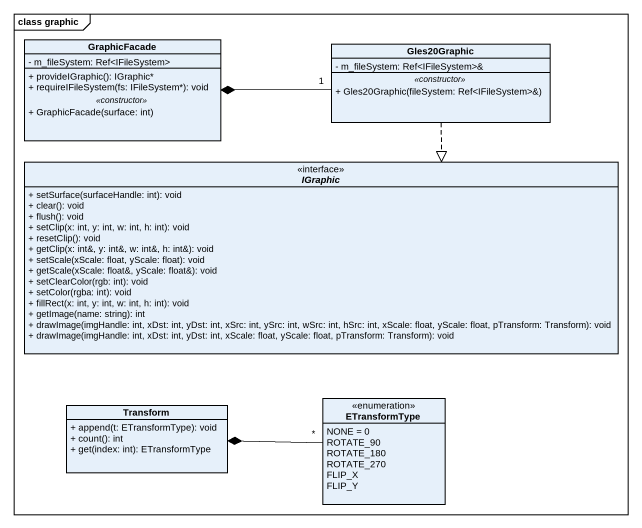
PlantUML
@startuml
mainframe class graphic
hide circle
hide empty members
skinparam classAttributeIconSize 0
class GraphicFacade {
  - m_fileSystem: Ref<IFileSystem>
  --
  + provideIGraphic(): IGraphic*
  + requireIFileSystem(fs: IFileSystem*): void
  .. <<constructor>> ..
  + GraphicFacade(surface: int)
}
class Gles20Graphic {
  - m_fileSystem: Ref<IFileSystem>&
  .. <<constructor>> ..
  + Gles20Graphic(fileSystem: Ref<IFileSystem>&)
}
interface IGraphic <<interface>> {
  + setSurface(surfaceHandle: int): void
  + clear(): void
  + flush(): void
  + setClip(x: int, y: int, w: int, h: int): void
  + resetClip(): void
  + getClip(x: int&, y: int&, w: int&, h: int&): void
  + setScale(xScale: float, yScale: float): void
  + getScale(xScale: float&, yScale: float&): void
  + setClearColor(rgb: int): void
  + setColor(rgba: int): void
  + fillRect(x: int, y: int, w: int, h: int): void
  + getImage(name: string): int
  + drawImage(imgHandle: int, xDst: int, yDst: int, xSrc: int, ySrc: int, wSrc: int, hSrc: int, xScale: float, yScale: float, pTransform: Transform): void
  + drawImage(imgHandle: int, xDst: int, yDst: int, xScale: float, yScale: float, pTransform: Transform): void
}
class Transform {
  + append(t: ETransformType): void
  + count(): int
  + get(index: int): ETransformType
}
enum ETransformType {
  NONE = 0
  ROTATE_90
  ROTATE_180
  ROTATE_270
  FLIP_X
  FLIP_Y
}
Gles20Graphic "1" -left-* GraphicFacade
Gles20Graphic ..|> IGraphic
ETransformType "*" -left-* Transform
@enduml
